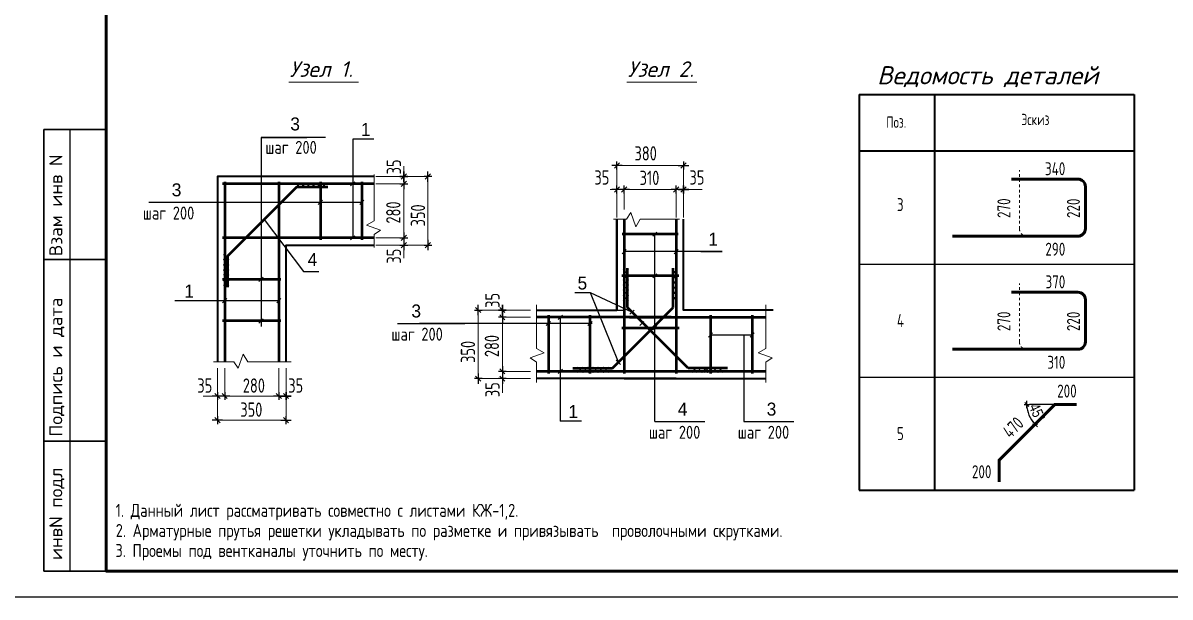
# Model space of a CAD drawing. Extents: x -12289450 to -10763036, y -7834513 to -6150123.
# Drawn here: x -10846636 to -10824568, y -7834513 to -7823458 of the extents above; entities that cross this region are included whole.
import ezdxf

# ---------------------------------------------------------------- set-up
doc = ezdxf.new("R2010")
doc.units = 0
doc.header["$LTSCALE"] = 25
doc.header["$PDMODE"] = 35
doc.linetypes.add('KL', pattern=[4, 2, -2])
doc.layers.get('DefPoints').update_dxf_attribs({"color": 10, "lineweight": 30})
for name, color, linetype in [('003-ТЕКСТ', 7, 'Continuous'), ('004-ВСПЛИНИИ', 15, 'Continuous'), ('005-РАЗМЕРЫ', 252, 'Continuous'), ('Annotation - Text', 7, 'Continuous'), ('ArchiCAD', 7, 'Continuous'), ('F-text', 7, 'Continuous'), ('osnovnie', 7, 'Continuous'), ('Новое', 51, 'Continuous'), ('Размер', 6, 'Continuous')]:
    doc.layers.add(name, color=color, linetype=linetype)
doc.layers.add('СТЕНЫ', color=5, linetype='Continuous', lineweight=40)
doc.layers.add('Текст AMS', color=7, linetype='Continuous', lineweight=9)
doc.styles.add('gismo', font='isocpeui.ttf')
doc.styles.add('GOST 2.304', font='cs_gost2304.shx')
doc.styles.add('RUSS', font='russ', dxfattribs={"width": 0.8})
doc.styles.add('SIMP701', font='simplex701.shx')
doc.styles.add('STYLE1', font='simplex.shx', dxfattribs={"width": 0.7, "height": 300})
doc.styles.add('TXT0', font='txt', dxfattribs={"width": 0.8})
doc.dimstyles.new('Копия РАЗМЕРЫ 3', dxfattribs={"dimscale": 30, "dimtxt": 7, "dimasz": 0.12, "dimexe": 0, "dimexo": 0, "dimgap": 2, "dimtad": 1, "dimdec": 0, "dimzin": 0, "dimdsep": 46, "dimtxsty": 'TXT0', "dimblk1": 'A8MITTA', "dimblk2": 'A8MITTA', "dimsah": 1, "dimcen": 0.2, "dimse1": 1, "dimse2": 1, "dimadec": 0, "dimazin": 0, "dimtp": 6, "dimtm": 6, "dimtfac": 1, "dimtdec": 0, "dimtofl": 0, "dimtmove": 0, "dimatfit": 3, "dimldrblk": 'A8MITTA', "dimfxl": 0, "dimtolj": 1, "dimtzin": 0, "dimarcsym": 0})

# ---------------------------------------------------------------- blocks, each defined once
blk = doc.blocks.new('A8MITTA', base_point=(3180, 3140))
for p, q in [((3160, 3140), (3200, 3140)), ((3170, 3130), (3190, 3150)), ((3180, 3155), (3180, 3125))]:
    blk.add_line(p, q)
blk = doc.blocks.new('*D1731')
at = {"layer": '005-РАЗМЕРЫ', "color": 0, "lineweight": -2, "ltscale": 5, "transparency": 16777216}
blk.add_arc((-10826787, -7830805), 536, 180.3847, 224.6153, dxfattribs=at)
at = {"layer": 'DefPoints', "color": 0, "ltscale": 5, "transparency": 16777216}
for p in [(-10827304, -7830944), (-10827271, -7830805), (-10826787, -7830805), (-10826787, -7830805), (-10827856, -7831874)]:
    blk.add_point(p, dxfattribs=at)
at = {"layer": '005-РАЗМЕРЫ', "color": 0, "lineweight": -2, "ltscale": 5, "transparency": 16777216, "xscale": 3.6, "yscale": 3.6, "zscale": 3.6}
for p, rotation in [((-10827323, -7830805), 90.19236779922508), ((-10827166, -7831184), 314.8076322007208)]:
    blk.add_blockref('A8MITTA', p, dxfattribs=dict(at, rotation=rotation))
at = {"layer": '005-РАЗМЕРЫ', "color": 0, "ltscale": 5, "transparency": 16777216, "insert": (-10827124, -7830959), "char_height": 210, "attachment_point": 5, "rotation": 294.5181, "style": 'TXT0'}
blk.add_mtext('\\A1;45°', dxfattribs=at)

msp = doc.modelspace()

# ---------------------------------------------------------------- linework, layer by layer
at = {"color": 0, "lineweight": 40}
for p, q in [((-10830548.4, -7824833.5), (-10825258.2, -7824833.5)), ((-10830548.4, -7824833.5), (-10830548.4, -7832456.5)), ((-10829096.4, -7824833.5), (-10829096.4, -7832456.5)), ((-10825258.2, -7824833.5), (-10825258.2, -7830278.5)), ((-10825258.2, -7824833.5), (-10825258.2, -7832456.5)), ((-10830548.4, -7825922.5), (-10825258.2, -7825922.5)), ((-10830548.4, -7832456.5), (-10825258.2, -7832456.5))]:
    msp.add_line(p, q, dxfattribs=at)
at = {"lineweight": 25, "ltscale": 75}
for p, q in [((-10842055.2, -7825666), (-10842055.2, -7829304.5)), ((-10842055.2, -7825666), (-10841177.2, -7825666)), ((-10840816.9, -7825666), (-10842055.2, -7825666)), ((-10839886.4, -7825695.4), (-10840291.8, -7825695.4)), ((-10844213.8, -7826911.6), (-10840114.7, -7826911.6)), ((-10834478.5, -7831132.9), (-10834478.5, -7827527)), ((-10833592.3, -7827862.4), (-10833186.9, -7827862.4)), ((-10835718.9, -7828654), (-10836018.5, -7828654)), ((-10835718.9, -7828654), (-10836018.5, -7828654)), ((-10835180.6, -7829993), (-10835718.9, -7828654)), ((-10834919.9, -7829028.3), (-10835718.9, -7828654)), ((-10841690.3, -7828807.4), (-10843714.6, -7828807.4)), ((-10836298.8, -7829102.6), (-10836298.8, -7831126.9)), ((-10839431.9, -7829244), (-10838131.9, -7829244)), ((-10838131.9, -7829244), (-10839009.9, -7829244)), ((-10835687, -7829244), (-10838131.9, -7829244)), ((-10832768.3, -7829467.5), (-10832768.3, -7831132.9)), ((-10835893.4, -7831126.9), (-10836298.8, -7831126.9)), ((-10834478.5, -7831132.9), (-10833514.6, -7831132.9)), ((-10832768.3, -7831132.9), (-10831804.4, -7831132.9))]:
    msp.add_line(p, q, dxfattribs=at)
at = {"linetype": 'KL', "lineweight": 15}
for p, q in [((-10827465.5, -7827421), (-10827465.5, -7826295.3)), ((-10827465.5, -7829599), (-10827465.5, -7828473.3))]:
    msp.add_line(p, q, dxfattribs=at)
at = {"lineweight": 50, "ltscale": 100}
for p, q in [((-10839876.6, -7826556.4), (-10842794.7, -7826556.4)), ((-10842754.7, -7826516.4), (-10842754.7, -7829984)), ((-10841714.7, -7826516.4), (-10841714.7, -7829984)), ((-10840914.7, -7826516.4), (-10840914.7, -7827636.4)), ((-10840114.7, -7826516.4), (-10840114.7, -7827636.4)), ((-10835067.9, -7827233.8), (-10835067.9, -7830207)), ((-10834067.9, -7827233.8), (-10834067.9, -7830207)), ((-10839876.6, -7827596.4), (-10842794.7, -7827596.4)), ((-10834032, -7827527), (-10835109.4, -7827527)), ((-10834019, -7828327), (-10835117, -7828327)), ((-10835007.9, -7828940.3), (-10835007.9, -7828180.3)), ((-10835007.9, -7828940.3), (-10835007.9, -7828180.3)), ((-10834127.9, -7828940.3), (-10834127.9, -7828180.3)), ((-10841674.7, -7828396.4), (-10842794.7, -7828396.4)), ((-10835294.6, -7830107), (-10834127.9, -7828940.3)), ((-10833841.2, -7830107), (-10835007.9, -7828940.3)), ((-10841674.7, -7829196.4), (-10842794.7, -7829196.4)), ((-10834167.9, -7829127), (-10836754, -7829127)), ((-10836527.9, -7829087), (-10836527.9, -7830207)), ((-10835727.9, -7829087), (-10835727.9, -7830207)), ((-10834967.9, -7829127), (-10832344.8, -7829127)), ((-10833407.9, -7829087), (-10833407.9, -7830207)), ((-10832607.9, -7829087), (-10832607.9, -7830207)), ((-10835114.8, -7829327), (-10834011.5, -7829327)), ((-10832344.8, -7830167), (-10836753.9, -7830167)), ((-10836054.6, -7830107), (-10835294.6, -7830107)), ((-10833081.2, -7830107), (-10833841.2, -7830107))]:
    msp.add_line(p, q, dxfattribs=at)
at = {"ltscale": 30}
for p, q in [((-10830548.4, -7828100.5), (-10825258.2, -7828100.5)), ((-10830548.4, -7830278.5), (-10825258.2, -7830278.5))]:
    msp.add_line(p, q, dxfattribs=at)
at = {"linetype": 'Continuous', "lineweight": 60, "ltscale": 75}
msp.add_lwpolyline([(-10845036.1, -7805313.4), (-10805536.2, -7805313.4), (-10805536.2, -7834013.3), (-10845036.1, -7834013.3)], close=True, dxfattribs=at)
at = {"lineweight": 25, "ltscale": 75}
for points in [[(-10840291.8, -7825695.4), (-10840291.8, -7827596.4), (-10840291.8, -7827596.4)], [(-10841997.9, -7827246.3), (-10841241.7, -7828247.4), (-10840942.1, -7828247.4)], [(-10833186.9, -7827862.4), (-10835067.9, -7827862.4), (-10835067.9, -7827862.4)], [(-10832607.9, -7829467.5), (-10833407.9, -7829467.5), (-10833407.9, -7829467.5)]]:
    msp.add_lwpolyline(points, dxfattribs=at)
at = {"lineweight": 35, "ltscale": 10}
for points in [[(-10840331.6, -7826596.2), (-10840252, -7826516.6)], [(-10840954.5, -7826951.4), (-10840874.9, -7826871.8)], [(-10840154.5, -7826951.4), (-10840074.9, -7826871.8)], [(-10840331.6, -7827636.2), (-10840252, -7827556.6)], [(-10834518.3, -7827566.8), (-10834438.7, -7827487.2)], [(-10835107.7, -7827902.2), (-10835028.1, -7827822.6)], [(-10834107.7, -7827902.2), (-10834028.1, -7827822.6)], [(-10834518.3, -7828366.8), (-10834438.7, -7828287.2)], [(-10842095, -7828436.2), (-10842015.4, -7828356.6)], [(-10842794.5, -7828847.2), (-10842714.9, -7828767.5)], [(-10841754.5, -7828847.2), (-10841674.9, -7828767.5)], [(-10834959.7, -7829068.1), (-10834880.1, -7828988.5)], [(-10842095, -7829236.2), (-10842015.4, -7829156.6)], [(-10836567.7, -7829283.8), (-10836488.1, -7829204.2)], [(-10836338.6, -7829166.8), (-10836259, -7829087.2)], [(-10835767.7, -7829283.8), (-10835688.1, -7829204.2)], [(-10834767.7, -7829283.8), (-10834688.1, -7829204.2)], [(-10834518.3, -7829366.8), (-10834438.7, -7829287.2)], [(-10833447.7, -7829507.3), (-10833368.1, -7829427.7)], [(-10832647.7, -7829507.3), (-10832568.1, -7829427.7)], [(-10835220.4, -7829953.2), (-10835140.8, -7830032.8)], [(-10836338.6, -7830206.8), (-10836259, -7830127.2)]]:
    msp.add_lwpolyline(points, dxfattribs=at)
at = {"lineweight": 50, "ltscale": 100}
msp.add_lwpolyline([(-10842694.7, -7828543.1), (-10842694.7, -7827943.1), (-10841368, -7826616.4), (-10840768, -7826616.4)], dxfattribs=at)
at = {"linetype": 'KL', "lineweight": 15}
for centre in [(-10827322.3, -7827421), (-10827322.3, -7829599)]:
    msp.add_arc(centre, 143.1, 180, 270, dxfattribs=at)
at = {"layer": '004-ВСПЛИНИИ', "color": 0, "lineweight": 0}
for points in [[(-10839876.6, -7827783), (-10839876.6, -7827531.9), (-10839754.5, -7827447.7), (-10840025.1, -7827355.4), (-10839876.6, -7827267.4), (-10839876.6, -7826377.8)], [(-10835275, -7827233.8), (-10835023.4, -7827233.8), (-10834939.1, -7827111.7), (-10834846.8, -7827382.3), (-10834758.8, -7827233.8), (-10834006.2, -7827233.8)], [(-10836753.9, -7830379.2), (-10836753.9, -7829989.4), (-10836876.1, -7829905.1), (-10836605.5, -7829812.8), (-10836753.9, -7829724.8), (-10836754, -7828888.1)], [(-10832344.8, -7830379.2), (-10832344.8, -7829989.4), (-10832222.6, -7829905.1), (-10832493.2, -7829812.8), (-10832344.8, -7829724.8), (-10832344.8, -7828888.1)], [(-10842966.9, -7829984), (-10842577.1, -7829984), (-10842492.8, -7830106.1), (-10842400.6, -7829835.6), (-10842312.6, -7829984), (-10841475.9, -7829984)]]:
    msp.add_lwpolyline(points, dxfattribs=at)
at = {"layer": '005-РАЗМЕРЫ', "color": 251, "ltscale": 10}
for points in [[(-10842894.7, -7829947.3), (-10842894.7, -7826416.4), (-10839876.6, -7826416.4)], [(-10842754.7, -7829947.3), (-10842754.7, -7826556.4), (-10839876.6, -7826556.4)], [(-10836754, -7828987), (-10835067.9, -7828987), (-10835067.9, -7827233.8)], [(-10841714.7, -7829947.3), (-10841714.7, -7827596.4), (-10839876.6, -7827596.4)], [(-10841574.7, -7829947.3), (-10841574.7, -7827736.4), (-10839876.6, -7827736.4)], [(-10842694.7, -7827943.1), (-10842694.7, -7828543.1)], [(-10835294.6, -7830107), (-10836054.6, -7830107)], [(-10833841.2, -7830107), (-10833081.2, -7830107)]]:
    msp.add_lwpolyline(points, dxfattribs=at)
at = {"layer": '005-РАЗМЕРЫ', "color": 4, "ltscale": 5}
for points in [[(-10841394.7, -7826536.4), (-10841294.7, -7826636.4)], [(-10841394.7, -7826636.4), (-10841294.7, -7826536.4)], [(-10841294.7, -7826536.4), (-10841194.7, -7826636.4)], [(-10841294.7, -7826636.4), (-10841194.7, -7826536.4)], [(-10841194.7, -7826536.4), (-10841094.7, -7826636.4)], [(-10841194.7, -7826636.4), (-10841094.7, -7826536.4)], [(-10841094.7, -7826536.4), (-10840994.7, -7826636.4)], [(-10841094.7, -7826636.4), (-10840994.7, -7826536.4)], [(-10840994.7, -7826536.4), (-10840894.7, -7826636.4)], [(-10840994.7, -7826636.4), (-10840894.7, -7826536.4)], [(-10840894.7, -7826536.4), (-10840794.7, -7826636.4)], [(-10840894.7, -7826636.4), (-10840794.7, -7826536.4)], [(-10842774.7, -7827916.4), (-10842674.7, -7828016.4)], [(-10842674.7, -7827916.4), (-10842774.7, -7828016.4)], [(-10842774.7, -7828016.4), (-10842674.7, -7828116.4)], [(-10842674.7, -7828016.4), (-10842774.7, -7828116.4)], [(-10842774.7, -7828116.4), (-10842674.7, -7828216.4)], [(-10842674.7, -7828116.4), (-10842774.7, -7828216.4)], [(-10842774.7, -7828216.4), (-10842674.7, -7828316.4)], [(-10842674.7, -7828216.4), (-10842774.7, -7828316.4)], [(-10842674.7, -7828316.4), (-10842774.7, -7828416.4)], [(-10835087.9, -7828307), (-10834987.9, -7828207)], [(-10834987.9, -7828307), (-10835087.9, -7828207)], [(-10835087.9, -7828407), (-10834987.9, -7828307)], [(-10834987.9, -7828407), (-10835087.9, -7828307)], [(-10834047.9, -7828307), (-10834147.9, -7828207)], [(-10834147.9, -7828307), (-10834047.9, -7828207)], [(-10834047.9, -7828407), (-10834147.9, -7828307)], [(-10834147.9, -7828407), (-10834047.9, -7828307)], [(-10842774.7, -7828416.4), (-10842674.7, -7828516.4)], [(-10842674.7, -7828416.4), (-10842774.7, -7828516.4)], [(-10835087.9, -7828507), (-10834987.9, -7828407)], [(-10834987.9, -7828507), (-10835087.9, -7828407)], [(-10835087.9, -7828607), (-10834987.9, -7828507)], [(-10834987.9, -7828607), (-10835087.9, -7828507)], [(-10834047.9, -7828507), (-10834147.9, -7828407)], [(-10834147.9, -7828507), (-10834047.9, -7828407)], [(-10834047.9, -7828607), (-10834147.9, -7828507)], [(-10834147.9, -7828607), (-10834047.9, -7828507)], [(-10835087.9, -7828707), (-10834987.9, -7828607)], [(-10834987.9, -7828707), (-10835087.9, -7828607)], [(-10835087.9, -7828807), (-10834987.9, -7828707)], [(-10834987.9, -7828807), (-10835087.9, -7828707)], [(-10834047.9, -7828707), (-10834147.9, -7828607)], [(-10834147.9, -7828707), (-10834047.9, -7828607)], [(-10834047.9, -7828807), (-10834147.9, -7828707)], [(-10834147.9, -7828807), (-10834047.9, -7828707)], [(-10835867.9, -7830187), (-10835967.9, -7830087)], [(-10835867.9, -7830087), (-10835967.9, -7830187)], [(-10835767.9, -7830087), (-10835867.9, -7830187)], [(-10835667.9, -7830187), (-10835767.9, -7830087)], [(-10835667.9, -7830087), (-10835767.9, -7830187)], [(-10835567.9, -7830187), (-10835667.9, -7830087)], [(-10835567.9, -7830087), (-10835667.9, -7830187)], [(-10835467.9, -7830187), (-10835567.9, -7830087)], [(-10835467.9, -7830087), (-10835567.9, -7830187)], [(-10835367.9, -7830187), (-10835467.9, -7830087)], [(-10835367.9, -7830087), (-10835467.9, -7830187)], [(-10833767.9, -7830187), (-10833667.9, -7830087)], [(-10833767.9, -7830087), (-10833667.9, -7830187)], [(-10833667.9, -7830087), (-10833567.9, -7830187)], [(-10833567.9, -7830187), (-10833467.9, -7830087)], [(-10833567.9, -7830087), (-10833467.9, -7830187)], [(-10833527.9, -7830187), (-10833427.9, -7830087)], [(-10833467.9, -7830187), (-10833367.9, -7830087)], [(-10833467.9, -7830087), (-10833367.9, -7830187)], [(-10833367.9, -7830087), (-10833267.9, -7830187)], [(-10833267.9, -7830187), (-10833167.9, -7830087)], [(-10833267.9, -7830087), (-10833167.9, -7830187)]]:
    msp.add_lwpolyline(points, dxfattribs=at)
at = {"layer": '005-РАЗМЕРЫ', "ltscale": 5}
msp.add_lwpolyline([(-10826786.5, -7830805.2), (-10827270.8, -7830805.2)], dxfattribs=at)
at = {"layer": 'ArchiCAD', "color": 7, "linetype": 'Continuous', "lineweight": 35}
for p, q in [((-10846236, -7825513.4), (-10845036, -7825513.4)), ((-10846236, -7825513.4), (-10846236, -7834013.3)), ((-10846236.1, -7828013.4), (-10845036.1, -7828013.4)), ((-10846236.1, -7831513.3), (-10845036.1, -7831513.3)), ((-10846236.1, -7834013.3), (-10845036.1, -7834013.3))]:
    msp.add_line(p, q, dxfattribs=at)
at = {"layer": 'osnovnie', "lineweight": 60, "ltscale": 30}
for p, q in [((-10826340.6, -7826465.1), (-10827620.8, -7826465.1)), ((-10826197.4, -7827421), (-10826197.4, -7826608.3)), ((-10826340.6, -7827564.1), (-10828753.6, -7827564.1)), ((-10826340.6, -7828643.1), (-10827620.8, -7828643.1)), ((-10826197.4, -7829599), (-10826197.4, -7828786.3)), ((-10826340.6, -7829742.1), (-10828753.6, -7829742.1))]:
    msp.add_line(p, q, dxfattribs=at)
msp.add_lwpolyline([(-10827855.7, -7832294.3), (-10827855.7, -7831874.3), (-10826786.5, -7830805.2), (-10826366.5, -7830805.2)], dxfattribs=at)
for centre, start, end in [((-10826340.6, -7826608.3), 0, 90), ((-10826340.6, -7827421), 270, 0), ((-10826340.6, -7828786.3), 0, 90), ((-10826340.6, -7829599), 270, 0)]:
    msp.add_arc(centre, 143.1, start, end, dxfattribs=at)
at = {"layer": 'Новое', "color": 7, "linetype": 'Continuous'}
msp.add_line((-10845736, -7825513.4), (-10845736, -7834013.3), dxfattribs=at)
msp.add_lwpolyline([(-10847036.1, -7804813.4), (-10805036.2, -7804813.4), (-10805036.2, -7834513.3), (-10847036.1, -7834513.3)], close=True, dxfattribs=at)
msp.add_lwpolyline([(-10847036.1, -7804813.4), (-10805036.2, -7804813.4), (-10805036.2, -7834513.3), (-10847036.1, -7834513.3)], close=True, dxfattribs=at)
at = {"layer": 'Размер', "lineweight": 15, "ltscale": 100}
for p, q in [((-10839309.1, -7826216.4), (-10839309.1, -7827988.1)), ((-10835207.9, -7826925.2), (-10835207.9, -7826202.6)), ((-10833907.9, -7826202.6), (-10835105.8, -7826202.6)), ((-10833927.9, -7826948.2), (-10833927.9, -7826202.6)), ((-10839848.4, -7826416.4), (-10839309.1, -7826416.4)), ((-10839848.4, -7826556.4), (-10839309.1, -7826556.4)), ((-10839591, -7826416.4), (-10838845.4, -7826416.4)), ((-10838845.4, -7826416.4), (-10838845.4, -7827800.3)), ((-10833567.9, -7826666.3), (-10835339.6, -7826666.3)), ((-10835207.9, -7827205.6), (-10835207.9, -7826666.3)), ((-10835067.9, -7827048), (-10835067.9, -7826666.3)), ((-10834067.9, -7827205.6), (-10834067.9, -7826666.3)), ((-10833927.9, -7827205.6), (-10833927.9, -7826666.3)), ((-10839848.4, -7827596.4), (-10839309.1, -7827596.4)), ((-10839848.4, -7827736.4), (-10839309.1, -7827736.4)), ((-10839568, -7827736.4), (-10838845.4, -7827736.4)), ((-10837876.6, -7828887), (-10837876.6, -7830407)), ((-10837131, -7828987), (-10837876.6, -7828987)), ((-10837412.9, -7828887), (-10837412.9, -7830579.1)), ((-10836873.6, -7828987), (-10837412.9, -7828987)), ((-10836873.6, -7829127), (-10837412.9, -7829127)), ((-10842894.7, -7830103.6), (-10842894.7, -7830643)), ((-10842754.7, -7830103.6), (-10842754.7, -7830643)), ((-10841714.7, -7830103.6), (-10841714.7, -7830643)), ((-10841574.7, -7830103.6), (-10841574.7, -7830643)), ((-10837154, -7830307), (-10837876.6, -7830307)), ((-10836873.6, -7830167), (-10837412.9, -7830167)), ((-10836873.6, -7830307), (-10837412.9, -7830307)), ((-10842894.7, -7830384.1), (-10842894.7, -7831106.6)), ((-10841574.7, -7830361), (-10841574.7, -7831106.6)), ((-10841474.7, -7830643), (-10843166.9, -7830643)), ((-10841474.7, -7831106.6), (-10842994.7, -7831106.6))]:
    msp.add_line(p, q, dxfattribs=at)
at = {"layer": 'СТЕНЫ', "ltscale": 10}
for p, q in [((-10835207.9, -7827233.8), (-10835207.9, -7828987)), ((-10834067.9, -7830307), (-10836753.9, -7830307)), ((-10835067.9, -7830307), (-10832344.8, -7830307))]:
    msp.add_line(p, q, dxfattribs=at)
for points in [[(-10839876.6, -7826416.4), (-10842894.7, -7826416.4), (-10842894.7, -7829984)], [(-10836754, -7828987), (-10835207.9, -7828987), (-10835207.9, -7827233.8)], [(-10832204.8, -7828987), (-10833927.9, -7828987), (-10833927.9, -7827233.8)], [(-10832204.8, -7828987), (-10833927.9, -7828987), (-10833927.9, -7827233.8)], [(-10841574.7, -7829984), (-10841574.7, -7827736.4), (-10839876.6, -7827736.4)]]:
    msp.add_lwpolyline(points, dxfattribs=at)
at = {"layer": 'Текст AMS', "linetype": 'Continuous', "lineweight": 5, "ltscale": 75}
for points in [[(-10841524, -7824596.2), (-10840178.1, -7824596.2)], [(-10835019.2, -7824596.2), (-10833673.3, -7824596.2)]]:
    msp.add_lwpolyline(points, dxfattribs=at)

# ---------------------------------------------------------------- block references
at = {"layer": 'Размер', "lineweight": 15, "ltscale": 100, "yscale": 5, "zscale": 5}
for p, xscale, rotation in [((-10835207.9, -7826202.6), 5, 180), ((-10839309.1, -7826416.4), -5, 270), ((-10839309.1, -7826416.4), -5, 90), ((-10838845.4, -7826416.4), -5, 270), ((-10839309.1, -7826556.4), -5, 90), ((-10835207.9, -7826666.3), 5, 180), ((-10835067.9, -7826666.3), 5, 180), ((-10834067.9, -7826666.3), 5, 180), ((-10833927.9, -7826666.3), 5, 180), ((-10839309.1, -7827596.4), -5, 90), ((-10839309.1, -7827736.4), -5, 90), ((-10838845.4, -7827736.4), -5, 90), ((-10837876.6, -7828987), 5, 89.99999999999999), ((-10837412.9, -7828987), 5, 89.99999999999999), ((-10837412.9, -7828987), 5, 270), ((-10837412.9, -7829127), 5, 270), ((-10837412.9, -7830167), 5, 270), ((-10837876.6, -7830307), 5, 270), ((-10837412.9, -7830307), 5, 270), ((-10841574.7, -7830643), -5, 180), ((-10841574.7, -7831106.6), -5, 180)]:
    msp.add_blockref('A8MITTA', p, dxfattribs=dict(at, xscale=xscale, rotation=rotation))
for p, xscale in [((-10833927.9, -7826202.6), 5), ((-10833927.9, -7826666.3), 5), ((-10842894.7, -7830643), -5), ((-10842754.7, -7830643), -5), ((-10841714.7, -7830643), -5), ((-10841574.7, -7830643), -5), ((-10842894.7, -7831106.6), -5)]:
    msp.add_blockref('A8MITTA', p, dxfattribs=dict(at, xscale=xscale))

# ---------------------------------------------------------------- texts
at = {"color": 0, "lineweight": 30, "style": 'RUSS'}
for s, p in [('3', (-10841492.9, -7825528.5)), ('1', (-10840135, -7825634.9)), ('3', (-10843773.6, -7826797.2)), ('1', (-10833450.9, -7827748.1)), ('4', (-10841159.6, -7828139.2)), ('1', (-10843532.5, -7828746.9)), ('5', (-10835966.9, -7828591)), ('3', (-10839163.1, -7829129.7)), ('3', (-10832328.2, -7831018.6)), ('1', (-10836142, -7831066.4)), ('4', (-10834038.3, -7831018.6))]:
    msp.add_text(s, height=250, dxfattribs=at).set_placement(p)
at = {"lineweight": 25, "ltscale": 75, "style": 'GOST 2.304'}
for p in [(-10841972.9, -7825979.2), (-10844329.5, -7827244), (-10839547.7, -7829576.5), (-10834594.2, -7831465.3), (-10832884, -7831465.3)]:
    msp.add_text('шаг 200', height=250, dxfattribs=at).set_placement(p)
at = {"color": 5, "linetype": 'Continuous', "ltscale": 20, "style": 'GOST 2.304'}
for s, p in [('1. Данный лист рассматривать совместно с листами КЖ-1,2.', (-10844851.2, -7832968.6)), ('2. Арматурные прутья решетки укладывать по разметке и привязывать  проволочными скрутками.', (-10844851.2, -7833355.9)), ('3. Проемы под вентканалы уточнить по месту.', (-10844856.9, -7833741.9))]:
    msp.add_text(s, height=250, dxfattribs=at).set_placement(p)
at = {"color": 0, "lineweight": 15, "char_height": 250, "style": 'STYLE1'}
for s, insert, attachment_point in [('340', (-10826583.1, -7826141), 3), ('3', (-10829822.4, -7826831.2), 1), ('290', (-10826583.1, -7827689.9), 3), ('370', (-10826583.1, -7828319), 3), ('4', (-10829822.4, -7829063.8), 1), ('310', (-10826583.1, -7829867.9), 3), ('200', (-10826739, -7830421.2), 1), ('5', (-10829822.4, -7831241.8), 1), ('200', (-10828379, -7831975.3), 1)]:
    msp.add_mtext(s, dxfattribs=dict(at, insert=insert, attachment_point=attachment_point))
at = {"color": 0, "char_height": 250, "width": 8283.856, "attachment_point": 7, "rotation": 90, "style": 'STYLE1'}
for s, insert in [('270', (-10827638.6, -7827214)), ('220', (-10826301.4, -7827214)), ('270', (-10827638.6, -7829392)), ('220', (-10826301.4, -7829392))]:
    msp.add_mtext(s, dxfattribs=dict(at, insert=insert))
at = {"layer": '003-ТЕКСТ', "lineweight": 30, "style": 'SIMP701'}
for s, height, p in [('Взам инв N', 250, (-10845877.9, -7827948.9)), ('Подпись и дата', 249.996, (-10845877.9, -7831422.7)), ('инвN подл', 250, (-10845877.9, -7833800.6))]:
    msp.add_text(s, height=height, rotation=90, dxfattribs=at).set_placement(p)
at = {"layer": 'Annotation - Text', "color": 0, "lineweight": 25, "style": 'gismo'}
for s, height, p in [('Узел 1.', 300, (-10841504.1, -7824497.5)), ('Узел 2.', 300, (-10834999.3, -7824497.5)), ('Ведомость деталей ', 350, (-10830202.2, -7824641.3))]:
    msp.add_text(s, height=height, dxfattribs=at).set_placement(p)
at = {"layer": 'F-text', "lineweight": 15, "char_height": 217.8, "attachment_point": 5, "style": 'STYLE1'}
for s, insert in [('Эскиз', (-10827157.6, -7825317.6)), ('Поз.', (-10829835.8, -7825369.7))]:
    msp.add_mtext(s, dxfattribs=dict(at, insert=insert))
at = {"layer": 'osnovnie', "linetype": 'Continuous', "insert": (-10827587.9, -7831246.1), "char_height": 250, "width": 649.804, "attachment_point": 5, "rotation": 45, "style": 'STYLE1'}
msp.add_mtext('470', dxfattribs=at)
at = {"layer": 'Размер', "lineweight": 15, "ltscale": 100, "char_height": 275, "attachment_point": 5, "style": 'STYLE1'}
for s, insert in [('\\A1;380', (-10834655.7, -7825970)), ('\\A1;35', (-10835498.6, -7826433.7)), ('\\A1;310', (-10834582.4, -7826441.6)), ('\\A1;35', (-10833669.8, -7826433.7)), ('\\A1;35', (-10843137.7, -7830440.4)), ('\\A1;280', (-10842193.3, -7830440.4)), ('\\A1;35', (-10841388.7, -7830440.4)), ('\\A1;350', (-10842242.6, -7830904))]:
    msp.add_mtext(s, dxfattribs=dict(at, insert=insert))
at = {"layer": 'Размер', "lineweight": 15, "ltscale": 100, "char_height": 275, "attachment_point": 5, "rotation": 90, "style": 'STYLE1'}
for s, insert in [('\\A1;35', (-10839500.2, -7826230.4)), ('\\A1;280', (-10839511.3, -7827109.1)), ('\\A1;350', (-10839036.5, -7827164.2)), ('\\A1;35', (-10839500.2, -7827949.6)), ('\\A1;35', (-10837604, -7828801)), ('\\A1;350', (-10838074.8, -7829792.6)), ('\\A1;280', (-10837615.1, -7829679.7)), ('\\A1;35', (-10837604, -7830520.2))]:
    msp.add_mtext(s, dxfattribs=dict(at, insert=insert))

# ---------------------------------------------------------------- dimensions: what is measured, and where the dimension line sits
at = {"layer": '005-РАЗМЕРЫ', "ltscale": 5}
dim = msp.add_angular_dim_2l(base=(-10827304.4, -7830944), line1=((-10827855.7, -7831874.3), (-10826786.5, -7830805.2)), line2=((-10826786.5, -7830805.2), (-10827270.8, -7830805.2)), dimstyle='Копия РАЗМЕРЫ 3', override={"dimfxl": 100, "dimarcsym": 1}, dxfattribs=at)
dim.commit()
dim.dimension.update_dxf_attribs({"geometry": '*D1731', "text_midpoint": (-10827274.3, -7831027.7), "dimtype": 162})

doc.saveas('drawing.dxf')
